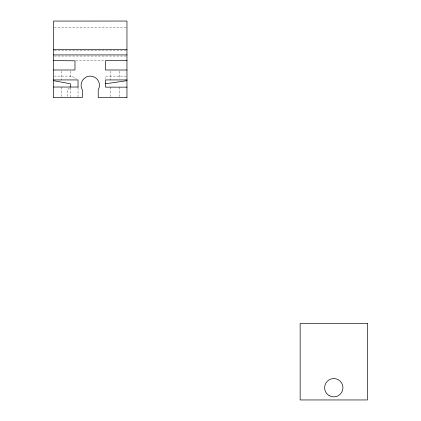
<?xml version="1.0" encoding="UTF-8"?>
<svg xmlns="http://www.w3.org/2000/svg" width="421" height="421" viewBox="0 0 421 421"><rect width="100%" height="100%" fill="white"/><g stroke="black" fill="none" stroke-linecap="round" stroke-linejoin="round"><path stroke-width="0.32" stroke-dasharray="2.1 1.58" d="M69.518 87.873L67.334 89.968L67.334 97.514M54.23 27.191L126.305 27.191M54.23 50.573L126.305 50.573M54.23 56.046L126.305 56.046M75.854 60.813L104.682 60.813M54.23 76.106L71.923 76.106L76.369 78.89M126.311 76.106L105.555 76.106L105.555 78.659M119.317 71.233L119.317 78.69M119.317 87.147L119.317 96.867M110.144 71.233L110.144 79.932M110.144 87.147L110.144 96.867M78.038 87.689L78.038 96.862M70.391 71.233L70.391 78.69M70.391 87.689L70.391 96.856M61.219 71.233L61.219 79.932M61.219 87.036L61.219 96.856"/><path stroke-width="0.63" d="M105.555 83.753L126.963 80.695M53.572 49.31L126.963 49.31M53.572 54.909L126.963 54.909M53.572 60.571L74.98 60.819L74.98 69.991L53.572 69.991M126.963 60.571L105.555 60.571L105.555 69.991L126.963 69.991M53.572 79.932L78.038 79.932L78.038 87.094M126.963 79.932L105.555 79.932L105.555 87.147L126.963 87.147M53.572 87.036L78.038 87.036M53.572 97.514L82.321 97.514L82.321 89.868A9.173 9.173 0 0 1 90.268 76.106A9.173 9.173 0 0 1 98.214 89.868L98.214 97.514L126.963 97.514M53.572 80.695L70.391 83.753L70.391 87.036M126.963 97.54L126.963 21.05L53.572 21.066L53.572 97.54M367.428 323.507L300.152 323.507L300.152 399.95L367.428 399.95L367.428 323.507M329.201 395.661A9.173 9.173 0 0 0 342.962 387.72A9.173 9.173 0 0 0 329.201 379.774A9.173 9.173 0 0 0 329.201 395.661"/></g></svg>
